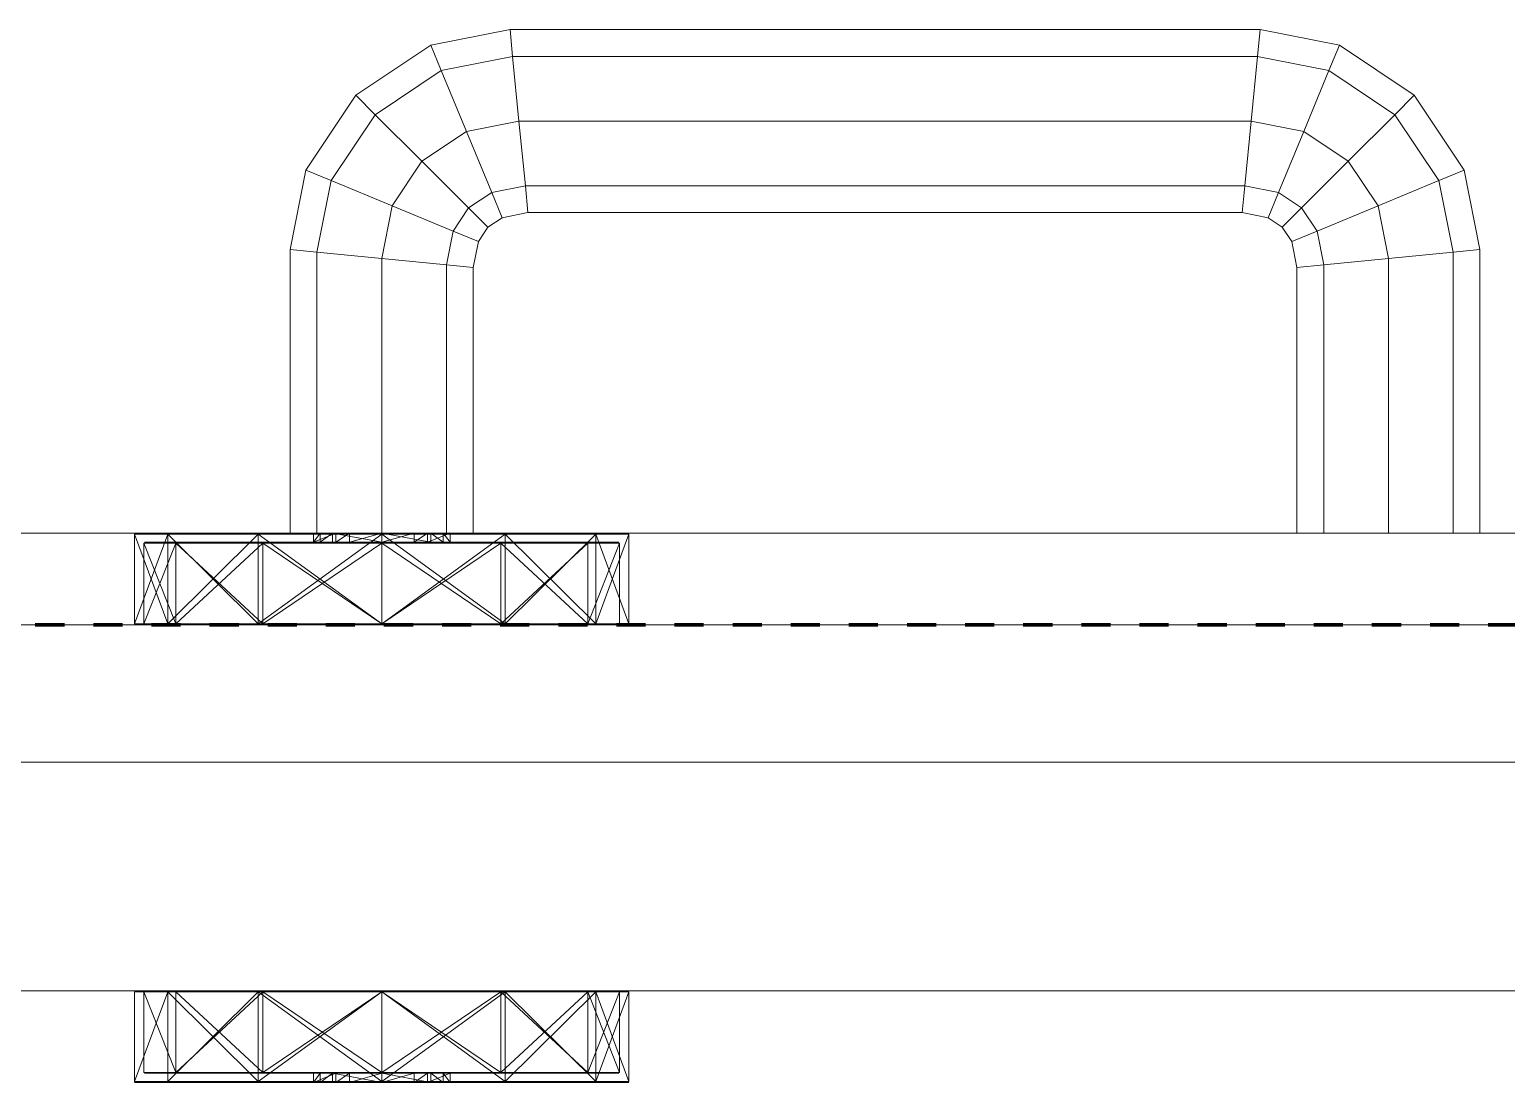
# Model space of a CAD drawing. Header units: millimetres. Extents: x -5300 to 98858, y -5196 to 93886.
# Drawn here: x 56573.5 to 56734.9, y 43115 to 43230 of the extents above; entities that cross this region are included whole.
import ezdxf

# ---------------------------------------------------------------- set-up
doc = ezdxf.new("R2010")
doc.units = ezdxf.units.MM
doc.linetypes.add('Штрих', pattern=[6.35, 3.175, -3.175])
doc.linetypes.add('Штрих_2_', pattern=[6.35, 3.175, -3.175])
for name, color, linetype, lineweight, true_color in [('_Разделитель помещений_', 4, 'Штрих', 70, 0x00ffff), ('Двери', 7, 'Continuous', 18, 0x7f7f7f), ('Стены', 7, 'Continuous', 18, 0x7f7f7f)]:
    doc.layers.add(name, color=color, linetype=linetype, lineweight=lineweight, true_color=true_color)

# ---------------------------------------------------------------- blocks, each defined once
blk = doc.blocks.new('СТВ_Перегородка_Кирпич 242319 - СТВ_Перегородка_Кирпич 2-249685-Подвал')
at = {"layer": 'Стены', "color": 254, "true_color": 0xd4d4d4}
blk.add_line((33750, 43150), (58000, 43150), dxfattribs=at)
blk = doc.blocks.new('СТВ_Перегородка_Кирпич 242319 - СТВ_Перегородка_Кирпич-249678-Подвал')
at = {"layer": 'Стены', "color": 254, "true_color": 0xd4d4d4}
for p, q in [((33750, 43165), (57830, 43165)), ((57830, 43165), (33750, 43165)), ((57830, 43165), (48765, 43165)), ((56050, 43165), (57550, 43165)), ((57550, 43165), (56050, 43165)), ((57550, 43165), (56050, 43165)), ((56050, 43165), (57550, 43165)), ((57830, 43150), (33750, 43150)), ((57830, 43150), (33750, 43150)), ((57830, 43150), (48765, 43150)), ((54750, 43150), (57650, 43150)), ((57650, 43150), (54750, 43150)), ((57650, 43150), (54750, 43150)), ((56050, 43150), (57550, 43150)), ((57550, 43150), (56050, 43150)), ((57550, 43150), (56050, 43150)), ((56050, 43150), (57550, 43150)), ((56050, 43150), (57550, 43150)), ((57550, 43150), (56050, 43150)), ((57550, 43150), (56050, 43150)), ((56050, 43150), (57550, 43150))]:
    blk.add_line(p, q, dxfattribs=at)
blk = doc.blocks.new('СТВ_Перегородка_Кирпич 242319 - СТВ_Перегородка_Кирпич 242319-249682-Подвал')
for name in ['СТВ_Перегородка_Кирпич 242319 - СТВ_Перегородка_Кирпич-249678-Подвал', 'СТВ_Перегородка_Кирпич 242319 - СТВ_Перегородка_Кирпич 2-249685-Подвал']:
    blk.add_blockref(name, (0, 0))
blk = doc.blocks.new('Д-28 - Д-28-249687-Подвал')
at = {"layer": 'Двери', "color": 254, "true_color": 0xd4d4d4}
for p, q in [((56617.36, 43228.28), (56626.02, 43230)), ((56626.02, 43230), (56617.36, 43228.28)), ((56626.02, 43230), (56626.3, 43227.07)), ((56626.3, 43227.07), (56626.02, 43230)), ((56626.02, 43230), (56707.98, 43230)), ((56626.3, 43227.07), (56626.02, 43230)), ((56707.98, 43230), (56626.02, 43230)), ((56626.02, 43230), (56626.3, 43227.07)), ((56707.98, 43230), (56707.7, 43227.07)), ((56707.7, 43227.07), (56707.98, 43230)), ((56707.7, 43227.07), (56707.98, 43230)), ((56707.98, 43230), (56707.7, 43227.07)), ((56707.98, 43230), (56716.64, 43228.28)), ((56716.64, 43228.28), (56707.98, 43230)), ((56609.18, 43222.82), (56617.36, 43228.28)), ((56617.36, 43228.28), (56609.18, 43222.82)), ((56617.36, 43228.28), (56618.5, 43225.52)), ((56618.5, 43225.52), (56617.36, 43228.28)), ((56618.5, 43225.52), (56617.36, 43228.28)), ((56617.36, 43228.28), (56618.5, 43225.52)), ((56716.64, 43228.28), (56715.5, 43225.52)), ((56715.5, 43225.52), (56716.64, 43228.28)), ((56715.5, 43225.52), (56716.64, 43228.28)), ((56716.64, 43228.28), (56715.5, 43225.52)), ((56716.64, 43228.28), (56724.82, 43222.82)), ((56724.82, 43222.82), (56716.64, 43228.28)), ((56626.3, 43227.07), (56618.5, 43225.52)), ((56618.5, 43225.52), (56626.3, 43227.07)), ((56618.5, 43225.52), (56626.3, 43227.07)), ((56626.3, 43227.07), (56618.5, 43225.52)), ((56707.7, 43227.07), (56626.3, 43227.07)), ((56626.3, 43227.07), (56627, 43220)), ((56627, 43220), (56626.3, 43227.07)), ((56626.3, 43227.07), (56707.7, 43227.07)), ((56626.3, 43227.07), (56707.7, 43227.07)), ((56627, 43220), (56626.3, 43227.07)), ((56707.7, 43227.07), (56626.3, 43227.07)), ((56626.3, 43227.07), (56627, 43220)), ((56707.7, 43227.07), (56707, 43220)), ((56707, 43220), (56707.7, 43227.07)), ((56707, 43220), (56707.7, 43227.07)), ((56707.7, 43227.07), (56707, 43220)), ((56715.5, 43225.52), (56707.7, 43227.07)), ((56707.7, 43227.07), (56715.5, 43225.52)), ((56707.7, 43227.07), (56715.5, 43225.52)), ((56715.5, 43225.52), (56707.7, 43227.07)), ((56618.5, 43225.52), (56611.3, 43220.7)), ((56611.3, 43220.7), (56618.5, 43225.52)), ((56611.3, 43220.7), (56618.5, 43225.52)), ((56618.5, 43225.52), (56611.3, 43220.7)), ((56618.5, 43225.52), (56621.26, 43218.86)), ((56621.26, 43218.86), (56618.5, 43225.52)), ((56621.26, 43218.86), (56618.5, 43225.52)), ((56618.5, 43225.52), (56621.26, 43218.86)), ((56715.5, 43225.52), (56712.74, 43218.86)), ((56712.74, 43218.86), (56715.5, 43225.52)), ((56712.74, 43218.86), (56715.5, 43225.52)), ((56715.5, 43225.52), (56712.74, 43218.86)), ((56722.7, 43220.7), (56715.5, 43225.52)), ((56715.5, 43225.52), (56722.7, 43220.7)), ((56715.5, 43225.52), (56722.7, 43220.7)), ((56722.7, 43220.7), (56715.5, 43225.52)), ((56603.72, 43214.64), (56609.18, 43222.82)), ((56609.18, 43222.82), (56603.72, 43214.64)), ((56609.18, 43222.82), (56611.3, 43220.7)), ((56611.3, 43220.7), (56609.18, 43222.82)), ((56611.3, 43220.7), (56609.18, 43222.82)), ((56609.18, 43222.82), (56611.3, 43220.7)), ((56724.82, 43222.82), (56722.7, 43220.7)), ((56722.7, 43220.7), (56724.82, 43222.82)), ((56722.7, 43220.7), (56724.82, 43222.82)), ((56724.82, 43222.82), (56722.7, 43220.7)), ((56724.82, 43222.82), (56730.28, 43214.64)), ((56730.28, 43214.64), (56724.82, 43222.82)), ((56611.3, 43220.7), (56606.48, 43213.5)), ((56606.48, 43213.5), (56611.3, 43220.7)), ((56606.48, 43213.5), (56611.3, 43220.7)), ((56611.3, 43220.7), (56606.48, 43213.5)), ((56611.3, 43220.7), (56616.39, 43215.61)), ((56616.39, 43215.61), (56611.3, 43220.7)), ((56616.39, 43215.61), (56611.3, 43220.7)), ((56611.3, 43220.7), (56616.39, 43215.61)), ((56627, 43220), (56621.26, 43218.86)), ((56621.26, 43218.86), (56627, 43220)), ((56621.26, 43218.86), (56627, 43220)), ((56627, 43220), (56621.26, 43218.86)), ((56707, 43220), (56627, 43220)), ((56627, 43220), (56627.7, 43212.93)), ((56627.7, 43212.93), (56627, 43220)), ((56627, 43220), (56707, 43220)), ((56627, 43220), (56707, 43220)), ((56627.7, 43212.93), (56627, 43220)), ((56707, 43220), (56627, 43220)), ((56627, 43220), (56627.7, 43212.93)), ((56707, 43220), (56706.3, 43212.93)), ((56706.3, 43212.93), (56707, 43220)), ((56706.3, 43212.93), (56707, 43220)), ((56707, 43220), (56706.3, 43212.93)), ((56712.74, 43218.86), (56707, 43220)), ((56707, 43220), (56712.74, 43218.86)), ((56707, 43220), (56712.74, 43218.86)), ((56712.74, 43218.86), (56707, 43220)), ((56722.7, 43220.7), (56717.61, 43215.61)), ((56717.61, 43215.61), (56722.7, 43220.7)), ((56717.61, 43215.61), (56722.7, 43220.7)), ((56722.7, 43220.7), (56717.61, 43215.61)), ((56727.52, 43213.5), (56722.7, 43220.7)), ((56722.7, 43220.7), (56727.52, 43213.5)), ((56722.7, 43220.7), (56727.52, 43213.5)), ((56727.52, 43213.5), (56722.7, 43220.7)), ((56621.26, 43218.86), (56616.39, 43215.61)), ((56616.39, 43215.61), (56621.26, 43218.86)), ((56616.39, 43215.61), (56621.26, 43218.86)), ((56621.26, 43218.86), (56616.39, 43215.61)), ((56621.26, 43218.86), (56624.02, 43212.2)), ((56624.02, 43212.2), (56621.26, 43218.86)), ((56624.02, 43212.2), (56621.26, 43218.86)), ((56621.26, 43218.86), (56624.02, 43212.2)), ((56712.74, 43218.86), (56709.98, 43212.2)), ((56709.98, 43212.2), (56712.74, 43218.86)), ((56709.98, 43212.2), (56712.74, 43218.86)), ((56712.74, 43218.86), (56709.98, 43212.2)), ((56717.61, 43215.61), (56712.74, 43218.86)), ((56712.74, 43218.86), (56717.61, 43215.61)), ((56712.74, 43218.86), (56717.61, 43215.61)), ((56717.61, 43215.61), (56712.74, 43218.86)), ((56616.39, 43215.61), (56613.14, 43210.74)), ((56613.14, 43210.74), (56616.39, 43215.61)), ((56613.14, 43210.74), (56616.39, 43215.61)), ((56616.39, 43215.61), (56613.14, 43210.74)), ((56616.39, 43215.61), (56621.49, 43210.51)), ((56621.49, 43210.51), (56616.39, 43215.61)), ((56621.49, 43210.51), (56616.39, 43215.61)), ((56616.39, 43215.61), (56621.49, 43210.51)), ((56717.61, 43215.61), (56712.51, 43210.51)), ((56712.51, 43210.51), (56717.61, 43215.61)), ((56712.51, 43210.51), (56717.61, 43215.61)), ((56717.61, 43215.61), (56712.51, 43210.51)), ((56720.86, 43210.74), (56717.61, 43215.61)), ((56717.61, 43215.61), (56720.86, 43210.74)), ((56717.61, 43215.61), (56720.86, 43210.74)), ((56720.86, 43210.74), (56717.61, 43215.61)), ((56602, 43205.98), (56603.72, 43214.64)), ((56603.72, 43214.64), (56602, 43205.98)), ((56603.72, 43214.64), (56606.48, 43213.5)), ((56606.48, 43213.5), (56603.72, 43214.64)), ((56606.48, 43213.5), (56603.72, 43214.64)), ((56603.72, 43214.64), (56606.48, 43213.5)), ((56606.48, 43213.5), (56604.93, 43205.7)), ((56604.93, 43205.7), (56606.48, 43213.5)), ((56604.93, 43205.7), (56606.48, 43213.5)), ((56606.48, 43213.5), (56604.93, 43205.7)), ((56606.48, 43213.5), (56613.14, 43210.74)), ((56613.14, 43210.74), (56606.48, 43213.5)), ((56613.14, 43210.74), (56606.48, 43213.5)), ((56606.48, 43213.5), (56613.14, 43210.74)), ((56727.52, 43213.5), (56720.86, 43210.74)), ((56720.86, 43210.74), (56727.52, 43213.5)), ((56720.86, 43210.74), (56727.52, 43213.5)), ((56727.52, 43213.5), (56720.86, 43210.74)), ((56730.28, 43214.64), (56727.52, 43213.5)), ((56727.52, 43213.5), (56730.28, 43214.64)), ((56727.52, 43213.5), (56730.28, 43214.64)), ((56730.28, 43214.64), (56727.52, 43213.5)), ((56729.07, 43205.7), (56727.52, 43213.5)), ((56727.52, 43213.5), (56729.07, 43205.7)), ((56727.52, 43213.5), (56729.07, 43205.7)), ((56729.07, 43205.7), (56727.52, 43213.5)), ((56730.28, 43214.64), (56732, 43205.98)), ((56732, 43205.98), (56730.28, 43214.64)), ((56624.02, 43212.2), (56621.49, 43210.51)), ((56621.49, 43210.51), (56624.02, 43212.2)), ((56621.49, 43210.51), (56624.02, 43212.2)), ((56624.02, 43212.2), (56621.49, 43210.51)), ((56627.7, 43212.93), (56624.02, 43212.2)), ((56624.02, 43212.2), (56627.7, 43212.93)), ((56624.02, 43212.2), (56627.7, 43212.93)), ((56627.7, 43212.93), (56624.02, 43212.2)), ((56624.02, 43212.2), (56625.16, 43209.44)), ((56625.16, 43209.44), (56624.02, 43212.2)), ((56625.16, 43209.44), (56624.02, 43212.2)), ((56624.02, 43212.2), (56625.16, 43209.44)), ((56706.3, 43212.93), (56627.7, 43212.93)), ((56627.7, 43212.93), (56627.98, 43210)), ((56627.98, 43210), (56627.7, 43212.93)), ((56627.7, 43212.93), (56706.3, 43212.93)), ((56627.7, 43212.93), (56706.3, 43212.93)), ((56627.98, 43210), (56627.7, 43212.93)), ((56706.3, 43212.93), (56627.7, 43212.93)), ((56627.7, 43212.93), (56627.98, 43210)), ((56706.3, 43212.93), (56706.02, 43210)), ((56706.02, 43210), (56706.3, 43212.93)), ((56706.02, 43210), (56706.3, 43212.93)), ((56706.3, 43212.93), (56706.02, 43210)), ((56709.98, 43212.2), (56706.3, 43212.93)), ((56706.3, 43212.93), (56709.98, 43212.2)), ((56706.3, 43212.93), (56709.98, 43212.2)), ((56709.98, 43212.2), (56706.3, 43212.93)), ((56709.98, 43212.2), (56708.84, 43209.44)), ((56708.84, 43209.44), (56709.98, 43212.2)), ((56708.84, 43209.44), (56709.98, 43212.2)), ((56709.98, 43212.2), (56708.84, 43209.44)), ((56712.51, 43210.51), (56709.98, 43212.2)), ((56709.98, 43212.2), (56712.51, 43210.51)), ((56709.98, 43212.2), (56712.51, 43210.51)), ((56712.51, 43210.51), (56709.98, 43212.2)), ((56613.14, 43210.74), (56612, 43205)), ((56612, 43205), (56613.14, 43210.74)), ((56612, 43205), (56613.14, 43210.74)), ((56613.14, 43210.74), (56612, 43205)), ((56613.14, 43210.74), (56619.8, 43207.98)), ((56619.8, 43207.98), (56613.14, 43210.74)), ((56619.8, 43207.98), (56613.14, 43210.74)), ((56613.14, 43210.74), (56619.8, 43207.98)), ((56621.49, 43210.51), (56619.8, 43207.98)), ((56619.8, 43207.98), (56621.49, 43210.51)), ((56619.8, 43207.98), (56621.49, 43210.51)), ((56621.49, 43210.51), (56619.8, 43207.98)), ((56621.49, 43210.51), (56623.6, 43208.4)), ((56623.6, 43208.4), (56621.49, 43210.51)), ((56623.6, 43208.4), (56621.49, 43210.51)), ((56621.49, 43210.51), (56623.6, 43208.4)), ((56712.51, 43210.51), (56710.4, 43208.4)), ((56710.4, 43208.4), (56712.51, 43210.51)), ((56710.4, 43208.4), (56712.51, 43210.51)), ((56712.51, 43210.51), (56710.4, 43208.4)), ((56714.2, 43207.98), (56712.51, 43210.51)), ((56712.51, 43210.51), (56714.2, 43207.98)), ((56712.51, 43210.51), (56714.2, 43207.98)), ((56714.2, 43207.98), (56712.51, 43210.51)), ((56720.86, 43210.74), (56714.2, 43207.98)), ((56714.2, 43207.98), (56720.86, 43210.74)), ((56714.2, 43207.98), (56720.86, 43210.74)), ((56720.86, 43210.74), (56714.2, 43207.98)), ((56722, 43205), (56720.86, 43210.74)), ((56720.86, 43210.74), (56722, 43205)), ((56720.86, 43210.74), (56722, 43205)), ((56722, 43205), (56720.86, 43210.74)), ((56625.16, 43209.44), (56623.6, 43208.4)), ((56623.6, 43208.4), (56625.16, 43209.44)), ((56627.98, 43210), (56625.16, 43209.44)), ((56625.16, 43209.44), (56627.98, 43210)), ((56706.02, 43210), (56627.98, 43210)), ((56627.98, 43210), (56706.02, 43210)), ((56708.84, 43209.44), (56706.02, 43210)), ((56706.02, 43210), (56708.84, 43209.44)), ((56710.4, 43208.4), (56708.84, 43209.44)), ((56708.84, 43209.44), (56710.4, 43208.4)), ((56619.8, 43207.98), (56619.07, 43204.3)), ((56619.07, 43204.3), (56619.8, 43207.98)), ((56619.07, 43204.3), (56619.8, 43207.98)), ((56619.8, 43207.98), (56619.07, 43204.3)), ((56619.8, 43207.98), (56622.56, 43206.84)), ((56622.56, 43206.84), (56619.8, 43207.98)), ((56622.56, 43206.84), (56619.8, 43207.98)), ((56619.8, 43207.98), (56622.56, 43206.84)), ((56623.6, 43208.4), (56622.56, 43206.84)), ((56622.56, 43206.84), (56623.6, 43208.4)), ((56711.44, 43206.84), (56710.4, 43208.4)), ((56710.4, 43208.4), (56711.44, 43206.84)), ((56714.2, 43207.98), (56711.44, 43206.84)), ((56711.44, 43206.84), (56714.2, 43207.98)), ((56711.44, 43206.84), (56714.2, 43207.98)), ((56714.2, 43207.98), (56711.44, 43206.84)), ((56714.93, 43204.3), (56714.2, 43207.98)), ((56714.2, 43207.98), (56714.93, 43204.3)), ((56714.2, 43207.98), (56714.93, 43204.3)), ((56714.93, 43204.3), (56714.2, 43207.98)), ((56602, 43175), (56602, 43205.98)), ((56602, 43205.98), (56604.93, 43205.7)), ((56604.93, 43205.7), (56602, 43205.98)), ((56602, 43205.98), (56602, 43175)), ((56604.93, 43205.7), (56602, 43205.98)), ((56602, 43205.98), (56604.93, 43205.7)), ((56604.93, 43205.7), (56604.93, 43175)), ((56604.93, 43175), (56604.93, 43205.7)), ((56604.93, 43175), (56604.93, 43205.7)), ((56604.93, 43205.7), (56612, 43205)), ((56612, 43205), (56604.93, 43205.7)), ((56604.93, 43205.7), (56604.93, 43175)), ((56612, 43205), (56604.93, 43205.7)), ((56604.93, 43205.7), (56612, 43205)), ((56622.56, 43206.84), (56622, 43204.02)), ((56622, 43204.02), (56622.56, 43206.84)), ((56712, 43204.02), (56711.44, 43206.84)), ((56711.44, 43206.84), (56712, 43204.02)), ((56729.07, 43205.7), (56722, 43205)), ((56722, 43205), (56729.07, 43205.7)), ((56722, 43205), (56729.07, 43205.7)), ((56729.07, 43205.7), (56722, 43205)), ((56732, 43205.98), (56729.07, 43205.7)), ((56729.07, 43205.7), (56732, 43205.98)), ((56729.07, 43205.7), (56732, 43205.98)), ((56732, 43205.98), (56729.07, 43205.7)), ((56729.07, 43175), (56729.07, 43205.7)), ((56729.07, 43205.7), (56729.07, 43175)), ((56729.07, 43205.7), (56729.07, 43175)), ((56729.07, 43175), (56729.07, 43205.7)), ((56732, 43205.98), (56732, 43175)), ((56732, 43175), (56732, 43205.98)), ((56612, 43205), (56612, 43175)), ((56612, 43175), (56612, 43205)), ((56612, 43175), (56612, 43205)), ((56612, 43205), (56619.07, 43204.3)), ((56619.07, 43204.3), (56612, 43205)), ((56612, 43205), (56612, 43175)), ((56619.07, 43204.3), (56612, 43205)), ((56612, 43205), (56619.07, 43204.3)), ((56619.07, 43204.3), (56619.07, 43175)), ((56619.07, 43175), (56619.07, 43204.3)), ((56619.07, 43175), (56619.07, 43204.3)), ((56619.07, 43204.3), (56622, 43204.02)), ((56622, 43204.02), (56619.07, 43204.3)), ((56619.07, 43204.3), (56619.07, 43175)), ((56622, 43204.02), (56619.07, 43204.3)), ((56619.07, 43204.3), (56622, 43204.02)), ((56622, 43204.02), (56622, 43175)), ((56622, 43175), (56622, 43204.02)), ((56714.93, 43204.3), (56712, 43204.02)), ((56712, 43204.02), (56714.93, 43204.3)), ((56714.93, 43204.3), (56712, 43204.02)), ((56712, 43204.02), (56714.93, 43204.3)), ((56712, 43204.02), (56712, 43175)), ((56712, 43175), (56712, 43204.02)), ((56722, 43205), (56714.93, 43204.3)), ((56714.93, 43204.3), (56722, 43205)), ((56722, 43205), (56714.93, 43204.3)), ((56714.93, 43204.3), (56722, 43205)), ((56714.93, 43204.3), (56714.93, 43175)), ((56714.93, 43175), (56714.93, 43204.3)), ((56714.93, 43204.3), (56714.93, 43175)), ((56714.93, 43175), (56714.93, 43204.3)), ((56722, 43175), (56722, 43205)), ((56722, 43205), (56722, 43175)), ((56722, 43175), (56722, 43205)), ((56722, 43205), (56722, 43175)), ((56040, 43175), (57560, 43175)), ((57560, 43175), (56040, 43175)), ((57460, 43175), (56140, 43175)), ((56140, 43175), (57460, 43175)), ((56588.62, 43175), (56585, 43175)), ((56585, 43175), (56588.62, 43175)), ((56585, 43175), (56598.5, 43175)), ((56588.62, 43174.9), (56585, 43174.9)), ((56588.62, 43174.9), (56585, 43174.9)), ((56585, 43165.1), (56585, 43174.9)), ((56588.62, 43165.1), (56585, 43174.9)), ((56588.62, 43174.9), (56585, 43165.1)), ((56588.62, 43174.9), (56585, 43174.9)), ((56585, 43174.9), (56588.62, 43174.9)), ((56585, 43174.9), (56585, 43165.1)), ((56588.62, 43174.9), (56585, 43165.1)), ((56585, 43174.9), (56588.62, 43165.1)), ((56588.7, 43175), (56585.1, 43175)), ((56588.7, 43175), (56585.1, 43175)), ((56607, 43175), (56585.1, 43175)), ((56607, 43175), (56585.1, 43175)), ((56607, 43175), (56585.1, 43175)), ((56598.5, 43175), (56588.62, 43175)), ((56588.62, 43175), (56598.5, 43175)), ((56588.62, 43175), (56598.5, 43175)), ((56598.5, 43174.9), (56588.62, 43174.9)), ((56598.5, 43174.9), (56588.62, 43174.9)), ((56598.5, 43165.1), (56588.62, 43174.9)), ((56598.5, 43174.9), (56588.62, 43165.1)), ((56588.62, 43165.1), (56588.62, 43174.9)), ((56588.62, 43174.9), (56588.62, 43165.1)), ((56598.5, 43174.9), (56588.62, 43174.9)), ((56598.5, 43174.9), (56588.62, 43174.9)), ((56598.5, 43165.1), (56588.62, 43174.9)), ((56588.62, 43174.9), (56588.62, 43165.1)), ((56598.5, 43165.1), (56588.62, 43174.9)), ((56588.62, 43165.1), (56588.62, 43174.9)), ((56598.55, 43175), (56588.7, 43175)), ((56598.55, 43175), (56588.7, 43175)), ((56607, 43175), (56588.7, 43175)), ((56604.53, 43175), (56588.7, 43175)), ((56605.28, 43175), (56588.7, 43175)), ((56588.7, 43175), (56607, 43175)), ((56607, 43175), (56588.7, 43175)), ((56612, 43175), (56598.5, 43175)), ((56612, 43175), (56598.5, 43175)), ((56625.5, 43175), (56598.5, 43175)), ((56625.5, 43175), (56598.5, 43175)), ((56625.5, 43175), (56598.5, 43175)), ((56598.5, 43175), (56598.5, 43175)), ((56612, 43174.9), (56598.5, 43174.9)), ((56612, 43174.9), (56598.5, 43174.9)), ((56612, 43165.1), (56598.5, 43174.9)), ((56612, 43174.9), (56598.5, 43165.1)), ((56598.5, 43165.1), (56598.5, 43174.9)), ((56598.5, 43174.9), (56598.5, 43165.1)), ((56598.5, 43174.9), (56612, 43174.9)), ((56612, 43174.9), (56598.5, 43174.9)), ((56598.5, 43174.9), (56598.5, 43165.1)), ((56598.5, 43165.1), (56612, 43174.9)), ((56612, 43165.1), (56598.5, 43174.9)), ((56598.5, 43165.1), (56598.5, 43174.9)), ((56612, 43175), (56598.55, 43175)), ((56612, 43175), (56598.55, 43175)), ((56598.55, 43175), (56607, 43175)), ((56598.55, 43175), (56607, 43175)), ((56598.55, 43175), (56608.47, 43175)), ((56606.62, 43175), (56598.55, 43175)), ((56605.28, 43175), (56598.55, 43175)), ((56604.93, 43175), (56602, 43175)), ((56602, 43175), (56604.93, 43175)), ((56604.53, 43174), (56604.53, 43175)), ((56604.53, 43175), (56605.28, 43175)), ((56604.53, 43175), (56607, 43175)), ((56604.53, 43174), (56605.28, 43175)), ((56604.53, 43174), (56607, 43175)), ((56604.53, 43175), (56607, 43175)), ((56612, 43175), (56604.93, 43175)), ((56604.93, 43175), (56612, 43175)), ((56606.62, 43175), (56605.28, 43175)), ((56605.28, 43174), (56606.62, 43175)), ((56605.28, 43174), (56605.28, 43175)), ((56612, 43175), (56606.62, 43175)), ((56612, 43174), (56606.62, 43175)), ((56606.62, 43174), (56606.62, 43175)), ((56612, 43175), (56606.62, 43175)), ((56607, 43175), (56608.47, 43175)), ((56607, 43175), (56607, 43174)), ((56607, 43174), (56607, 43175)), ((56607, 43175), (56607, 43175)), ((56607, 43175), (56607, 43174)), ((56607, 43175), (56607, 43175)), ((56607, 43175), (56607, 43174)), ((56608.47, 43175), (56607, 43174)), ((56607, 43174), (56607, 43175)), ((56607, 43174), (56607, 43175)), ((56607, 43174), (56607, 43175)), ((56607, 43175), (56607, 43174)), ((56607, 43175), (56607, 43175)), ((56607, 43175), (56607, 43175)), ((56607, 43174), (56607, 43175)), ((56607, 43174), (56607, 43175)), ((56607, 43174), (56607, 43175)), ((56607, 43175), (56607, 43175)), ((56612, 43175), (56608.47, 43175)), ((56612, 43175), (56608.47, 43175)), ((56612, 43175), (56608.47, 43174)), ((56608.47, 43175), (56608.47, 43174)), ((56625.45, 43175), (56612, 43175)), ((56625.45, 43175), (56612, 43175)), ((56617.38, 43175), (56612, 43175)), ((56612, 43175), (56615.53, 43175)), ((56617.38, 43174), (56612, 43175)), ((56612, 43174), (56612, 43175)), ((56617.38, 43175), (56612, 43175)), ((56612, 43175), (56612, 43175)), ((56612, 43175), (56615.53, 43175)), ((56612, 43175), (56612, 43174)), ((56615.53, 43175), (56612, 43174)), ((56612, 43175), (56612, 43175)), ((56612, 43175), (56625.5, 43175)), ((56625.5, 43175), (56612, 43175)), ((56619.07, 43175), (56612, 43175)), ((56612, 43175), (56619.07, 43175)), ((56625.5, 43174.9), (56612, 43174.9)), ((56625.5, 43174.9), (56612, 43174.9)), ((56625.5, 43174.9), (56612, 43165.1)), ((56625.5, 43165.1), (56612, 43174.9)), ((56612, 43165.1), (56612, 43174.9)), ((56612, 43174.9), (56612, 43165.1)), ((56612, 43174.9), (56625.5, 43174.9)), ((56625.5, 43174.9), (56612, 43174.9)), ((56612, 43165.1), (56612, 43174.9)), ((56612, 43174.9), (56625.5, 43165.1)), ((56625.5, 43165.1), (56612, 43174.9)), ((56612, 43165.1), (56612, 43174.9)), ((56617, 43175), (56615.53, 43175)), ((56617, 43175), (56615.53, 43174)), ((56625.45, 43175), (56615.53, 43175)), ((56615.53, 43175), (56615.53, 43174)), ((56617, 43174), (56617, 43175)), ((56619.47, 43175), (56617, 43175)), ((56617, 43175), (56617, 43174)), ((56617, 43174), (56619.47, 43175)), ((56617, 43174), (56617, 43175)), ((56617, 43174), (56617, 43175)), ((56617, 43174), (56617, 43175)), ((56619.47, 43175), (56617, 43175)), ((56617, 43175), (56617, 43175)), ((56617, 43175), (56617, 43175)), ((56617, 43175), (56635.3, 43175)), ((56617, 43175), (56638.9, 43175)), ((56617, 43175), (56617, 43175)), ((56617, 43175), (56617, 43174)), ((56617, 43175), (56638.9, 43175)), ((56617, 43175), (56617, 43175)), ((56617, 43175), (56617, 43174)), ((56617, 43175), (56617, 43174)), ((56617, 43175), (56638.9, 43175)), ((56617, 43175), (56635.3, 43175)), ((56617, 43175), (56617, 43175)), ((56617, 43175), (56617, 43174)), ((56617, 43175), (56617, 43174)), ((56617, 43175), (56617, 43174)), ((56617, 43175), (56635.3, 43175)), ((56617, 43175), (56625.45, 43175)), ((56617, 43175), (56625.45, 43175)), ((56617.38, 43175), (56618.72, 43175)), ((56618.72, 43174), (56617.38, 43175)), ((56617.38, 43174), (56617.38, 43175)), ((56617.38, 43175), (56625.45, 43175)), ((56619.47, 43175), (56618.72, 43175)), ((56619.47, 43174), (56618.72, 43175)), ((56618.72, 43174), (56618.72, 43175)), ((56618.72, 43175), (56625.45, 43175)), ((56618.72, 43175), (56635.3, 43175)), ((56622, 43175), (56619.07, 43175)), ((56619.07, 43175), (56622, 43175)), ((56619.47, 43174), (56619.47, 43175)), ((56619.47, 43175), (56635.3, 43175)), ((56625.45, 43175), (56635.3, 43175)), ((56635.3, 43175), (56625.45, 43175)), ((56625.5, 43175), (56635.38, 43175)), ((56635.38, 43175), (56625.5, 43175)), ((56625.5, 43175), (56639, 43175)), ((56625.5, 43175), (56635.38, 43175)), ((56625.5, 43175), (56625.5, 43175)), ((56635.38, 43174.9), (56625.5, 43174.9)), ((56635.38, 43174.9), (56625.5, 43174.9)), ((56635.38, 43174.9), (56625.5, 43165.1)), ((56625.5, 43174.9), (56625.5, 43165.1)), ((56635.38, 43165.1), (56625.5, 43174.9)), ((56625.5, 43165.1), (56625.5, 43174.9)), ((56625.5, 43174.9), (56635.38, 43174.9)), ((56635.38, 43174.9), (56625.5, 43174.9)), ((56625.5, 43165.1), (56625.5, 43174.9)), ((56625.5, 43174.9), (56635.38, 43165.1)), ((56635.38, 43165.1), (56625.5, 43174.9)), ((56625.5, 43165.1), (56625.5, 43174.9)), ((56635.3, 43175), (56638.9, 43175)), ((56638.9, 43175), (56635.3, 43175)), ((56635.38, 43175), (56639, 43175)), ((56639, 43175), (56635.38, 43175)), ((56635.38, 43174.9), (56639, 43174.9)), ((56639, 43174.9), (56635.38, 43174.9)), ((56635.38, 43165.1), (56635.38, 43174.9)), ((56635.38, 43165.1), (56639, 43174.9)), ((56639, 43165.1), (56635.38, 43174.9)), ((56635.38, 43165.1), (56635.38, 43174.9)), ((56635.38, 43174.9), (56639, 43174.9)), ((56639, 43174.9), (56635.38, 43174.9)), ((56635.38, 43165.1), (56635.38, 43174.9)), ((56635.38, 43165.1), (56639, 43174.9)), ((56639, 43165.1), (56635.38, 43174.9)), ((56635.38, 43165.1), (56635.38, 43174.9)), ((56639, 43165.1), (56639, 43174.9)), ((56639, 43165.1), (56639, 43174.9)), ((56714.93, 43175), (56712, 43175)), ((56712, 43175), (56714.93, 43175)), ((56712, 43175), (56714.93, 43175)), ((56714.93, 43175), (56712, 43175)), ((56722, 43175), (56714.93, 43175)), ((56714.93, 43175), (56722, 43175)), ((56714.93, 43175), (56722, 43175)), ((56722, 43175), (56714.93, 43175)), ((56729.07, 43175), (56722, 43175)), ((56722, 43175), (56729.07, 43175)), ((56729.07, 43175), (56722, 43175)), ((56722, 43175), (56729.07, 43175)), ((56732, 43175), (56729.07, 43175)), ((56729.07, 43175), (56732, 43175)), ((56732, 43175), (56729.07, 43175)), ((56729.07, 43175), (56732, 43175)), ((56589.49, 43173.9), (56586, 43173.9)), ((56589.49, 43173.9), (56586, 43173.9)), ((56586, 43165.1), (56586, 43173.9)), ((56589.49, 43165.1), (56586, 43173.9)), ((56589.49, 43173.9), (56586, 43165.1)), ((56589.57, 43174), (56586.1, 43174)), ((56589.57, 43174), (56586.1, 43174)), ((56607, 43174), (56586.1, 43174)), ((56607, 43174), (56586.1, 43174)), ((56607, 43174), (56586.1, 43174)), ((56599, 43173.9), (56589.49, 43173.9)), ((56599, 43173.9), (56589.49, 43173.9)), ((56599, 43165.1), (56589.49, 43173.9)), ((56599, 43173.9), (56589.49, 43165.1)), ((56589.49, 43165.1), (56589.49, 43173.9)), ((56589.49, 43173.9), (56589.49, 43165.1)), ((56599.05, 43174), (56589.57, 43174)), ((56599.05, 43174), (56589.57, 43174)), ((56605.28, 43174), (56589.57, 43174)), ((56607, 43174), (56589.57, 43174)), ((56604.53, 43174), (56589.57, 43174)), ((56589.57, 43174), (56607, 43174)), ((56607, 43174), (56589.57, 43174)), ((56612, 43173.9), (56599, 43173.9)), ((56612, 43173.9), (56599, 43173.9)), ((56612, 43165.1), (56599, 43173.9)), ((56612, 43173.9), (56599, 43165.1)), ((56599, 43165.1), (56599, 43173.9)), ((56599, 43173.9), (56599, 43165.1)), ((56612, 43174), (56599.05, 43174)), ((56612, 43174), (56599.05, 43174)), ((56606.62, 43174), (56599.05, 43174)), ((56599.05, 43174), (56605.28, 43174)), ((56608.47, 43174), (56599.05, 43174)), ((56607, 43174), (56599.05, 43174)), ((56607, 43174), (56599.05, 43174)), ((56605.28, 43174), (56604.53, 43174)), ((56604.53, 43174), (56607, 43174)), ((56604.53, 43174), (56607, 43174)), ((56606.62, 43174), (56605.28, 43174)), ((56612, 43174), (56606.62, 43174)), ((56612, 43174), (56606.62, 43174)), ((56608.47, 43174), (56607, 43174)), ((56607, 43174), (56607, 43174)), ((56607, 43174), (56607, 43174)), ((56607, 43174), (56607, 43174)), ((56607, 43174), (56607, 43174)), ((56607, 43174), (56607, 43174)), ((56612, 43174), (56608.47, 43174)), ((56612, 43174), (56608.47, 43174)), ((56624.95, 43174), (56612, 43174)), ((56624.95, 43174), (56612, 43174)), ((56617.38, 43174), (56612, 43174)), ((56615.53, 43174), (56612, 43174)), ((56617.38, 43174), (56612, 43174)), ((56612, 43174), (56612, 43174)), ((56615.53, 43174), (56612, 43174)), ((56612, 43174), (56612, 43174)), ((56625, 43173.9), (56612, 43173.9)), ((56612, 43173.9), (56625, 43173.9)), ((56625, 43165.1), (56612, 43173.9)), ((56612, 43165.1), (56612, 43173.9)), ((56612, 43173.9), (56612, 43165.1)), ((56612, 43165.1), (56625, 43173.9)), ((56617, 43174), (56615.53, 43174)), ((56615.53, 43174), (56624.95, 43174)), ((56619.47, 43174), (56617, 43174)), ((56619.47, 43174), (56617, 43174)), ((56617, 43174), (56617, 43174)), ((56617, 43174), (56634.43, 43174)), ((56617, 43174), (56617, 43174)), ((56617, 43174), (56637.9, 43174)), ((56617, 43174), (56617, 43174)), ((56617, 43174), (56624.95, 43174)), ((56617, 43174), (56617, 43174)), ((56617, 43174), (56624.95, 43174)), ((56617, 43174), (56634.43, 43174)), ((56617, 43174), (56617, 43174)), ((56617, 43174), (56637.9, 43174)), ((56617, 43174), (56634.43, 43174)), ((56617, 43174), (56637.9, 43174)), ((56618.72, 43174), (56617.38, 43174)), ((56624.95, 43174), (56617.38, 43174)), ((56619.47, 43174), (56618.72, 43174)), ((56634.43, 43174), (56618.72, 43174)), ((56624.95, 43174), (56618.72, 43174)), ((56619.47, 43174), (56634.43, 43174)), ((56634.43, 43174), (56624.95, 43174)), ((56624.95, 43174), (56634.43, 43174)), ((56634.52, 43173.9), (56625, 43173.9)), ((56625, 43173.9), (56634.52, 43173.9)), ((56634.52, 43165.1), (56625, 43173.9)), ((56625, 43165.1), (56625, 43173.9)), ((56625, 43165.1), (56625, 43173.9)), ((56625, 43165.1), (56634.52, 43173.9)), ((56634.43, 43174), (56637.9, 43174)), ((56637.9, 43174), (56634.43, 43174)), ((56634.52, 43173.9), (56638, 43173.9)), ((56638, 43173.9), (56634.52, 43173.9)), ((56634.52, 43173.9), (56634.52, 43165.1)), ((56634.52, 43165.1), (56638, 43173.9)), ((56638, 43173.9), (56634.52, 43165.1)), ((56634.52, 43165.1), (56634.52, 43173.9)), ((56638, 43173.9), (56638, 43165.1)), ((57560, 43165), (56040, 43165)), ((56040, 43165), (57560, 43165)), ((56050, 43165), (57550, 43165)), ((57550, 43165), (56050, 43165)), ((57462, 43165), (56138, 43165)), ((56138, 43165), (57462, 43165)), ((57460, 43165), (56140, 43165)), ((56140, 43165), (57460, 43165)), ((56562, 43165), (57462, 43165)), ((57462, 43165), (56562, 43165)), ((56562, 43165), (57462, 43165)), ((57462, 43165), (56562, 43165)), ((56588.62, 43165.1), (56585, 43165.1)), ((56588.62, 43165.1), (56585, 43165.1)), ((56588.62, 43165.1), (56585, 43165.1)), ((56585, 43165.1), (56588.62, 43165.1)), ((56588.62, 43165), (56585, 43165)), ((56585, 43165), (56588.62, 43165)), ((56598.5, 43165), (56585, 43165)), ((56588.7, 43165), (56585.1, 43165)), ((56588.7, 43165), (56585.1, 43165)), ((56589.4, 43165), (56585.1, 43165)), ((56589.4, 43165), (56585.1, 43165)), ((56585.1, 43165), (56585.9, 43165)), ((56589.4, 43165), (56585.9, 43165)), ((56589.4, 43165), (56585.9, 43165)), ((56589.49, 43165.1), (56586, 43165.1)), ((56589.49, 43165.1), (56586, 43165.1)), ((56598.5, 43165.1), (56588.62, 43165.1)), ((56598.5, 43165.1), (56588.62, 43165.1)), ((56598.5, 43165.1), (56588.62, 43165.1)), ((56598.5, 43165.1), (56588.62, 43165.1)), ((56598.5, 43165), (56588.62, 43165)), ((56588.62, 43165), (56598.5, 43165)), ((56598.5, 43165), (56588.62, 43165)), ((56598.55, 43165), (56588.7, 43165)), ((56598.55, 43165), (56588.7, 43165)), ((56588.7, 43165), (56589.4, 43165)), ((56589.4, 43165), (56588.7, 43165)), ((56598.95, 43165), (56589.4, 43165)), ((56598.95, 43165), (56589.4, 43165)), ((56598.55, 43165), (56589.4, 43165)), ((56598.55, 43165), (56589.4, 43165)), ((56599, 43165.1), (56589.49, 43165.1)), ((56599, 43165.1), (56589.49, 43165.1)), ((56612, 43165.1), (56598.5, 43165.1)), ((56612, 43165.1), (56598.5, 43165.1)), ((56598.5, 43165.1), (56612, 43165.1)), ((56612, 43165.1), (56598.5, 43165.1)), ((56612, 43165), (56598.5, 43165)), ((56598.5, 43165), (56612, 43165)), ((56598.5, 43165), (56598.5, 43165)), ((56598.5, 43165), (56625.5, 43165)), ((56598.5, 43165), (56625.5, 43165)), ((56598.5, 43165), (56625.5, 43165)), ((56612, 43165), (56598.55, 43165)), ((56612, 43165), (56598.55, 43165)), ((56598.55, 43165), (56598.95, 43165)), ((56598.95, 43165), (56598.55, 43165)), ((56612, 43165), (56598.95, 43165)), ((56612, 43165), (56598.95, 43165)), ((56612, 43165), (56598.95, 43165)), ((56612, 43165), (56598.95, 43165)), ((56612, 43165.1), (56599, 43165.1)), ((56612, 43165.1), (56599, 43165.1)), ((56625, 43165.1), (56612, 43165.1)), ((56625.5, 43165.1), (56612, 43165.1)), ((56625.5, 43165.1), (56612, 43165.1)), ((56612, 43165.1), (56625, 43165.1)), ((56612, 43165.1), (56625.5, 43165.1)), ((56625.5, 43165.1), (56612, 43165.1)), ((56625.45, 43165), (56612, 43165)), ((56625.05, 43165), (56612, 43165)), ((56625.05, 43165), (56612, 43165)), ((56625.45, 43165), (56612, 43165)), ((56625.05, 43165), (56612, 43165)), ((56612, 43165), (56612, 43165)), ((56625.05, 43165), (56612, 43165)), ((56612, 43165), (56612, 43165)), ((56612, 43165), (56625.5, 43165)), ((56612, 43165), (56625.5, 43165)), ((56634.52, 43165.1), (56625, 43165.1)), ((56625, 43165.1), (56634.52, 43165.1)), ((56634.6, 43165), (56625.05, 43165)), ((56634.6, 43165), (56625.05, 43165)), ((56635.3, 43165), (56625.05, 43165)), ((56625.45, 43165), (56625.05, 43165)), ((56625.05, 43165), (56625.45, 43165)), ((56635.3, 43165), (56625.45, 43165)), ((56635.3, 43165), (56625.45, 43165)), ((56634.6, 43165), (56625.45, 43165)), ((56635.38, 43165.1), (56625.5, 43165.1)), ((56635.38, 43165.1), (56625.5, 43165.1)), ((56625.5, 43165.1), (56635.38, 43165.1)), ((56635.38, 43165.1), (56625.5, 43165.1)), ((56625.5, 43165), (56635.38, 43165)), ((56635.38, 43165), (56625.5, 43165)), ((56625.5, 43165), (56625.5, 43165)), ((56635.38, 43165), (56625.5, 43165)), ((56639, 43165), (56625.5, 43165)), ((56634.52, 43165.1), (56638, 43165.1)), ((56638, 43165.1), (56634.52, 43165.1)), ((56634.6, 43165), (56638.1, 43165)), ((56638.1, 43165), (56634.6, 43165)), ((56634.6, 43165), (56635.3, 43165)), ((56634.6, 43165), (56638.9, 43165)), ((56638.9, 43165), (56634.6, 43165)), ((56634.6, 43165), (56635.3, 43165)), ((56635.3, 43165), (56638.9, 43165)), ((56638.9, 43165), (56635.3, 43165)), ((56635.38, 43165.1), (56639, 43165.1)), ((56639, 43165.1), (56635.38, 43165.1)), ((56635.38, 43165.1), (56639, 43165.1)), ((56639, 43165.1), (56635.38, 43165.1)), ((56635.38, 43165), (56639, 43165)), ((56639, 43165), (56635.38, 43165)), ((56638.1, 43165), (56638.9, 43165)), ((57462, 43125), (56138, 43125)), ((56138, 43125), (57462, 43125)), ((57450, 43125), (56150, 43125)), ((56150, 43125), (57450, 43125)), ((57462, 43125), (56562, 43125)), ((57462, 43125), (56562, 43125)), ((56562, 43125), (57462, 43125)), ((56562, 43125), (57462, 43125)), ((56588.62, 43125), (56585, 43125)), ((56585, 43125), (56588.62, 43125)), ((56585, 43125), (56598.5, 43125)), ((56588.62, 43124.9), (56585, 43124.9)), ((56588.62, 43124.9), (56585, 43124.9)), ((56585, 43124.9), (56585, 43115.1)), ((56588.62, 43124.9), (56585, 43115.1)), ((56588.62, 43124.9), (56585, 43115.1)), ((56588.62, 43124.9), (56585, 43124.9)), ((56585, 43124.9), (56588.62, 43124.9)), ((56585, 43115.1), (56585, 43124.9)), ((56588.62, 43124.9), (56585, 43115.1)), ((56585, 43115.1), (56588.62, 43124.9)), ((56588.7, 43125), (56585.1, 43125)), ((56588.7, 43125), (56585.1, 43125)), ((56589.4, 43125), (56585.1, 43125)), ((56589.4, 43125), (56585.1, 43125)), ((56585.9, 43125), (56585.1, 43125)), ((56589.4, 43125), (56585.9, 43125)), ((56589.4, 43125), (56585.9, 43125)), ((56589.49, 43124.9), (56586, 43124.9)), ((56589.49, 43124.9), (56586, 43124.9)), ((56586, 43116.1), (56586, 43124.9)), ((56589.49, 43116.1), (56586, 43124.9)), ((56589.49, 43116.1), (56586, 43124.9)), ((56598.5, 43125), (56588.62, 43125)), ((56588.62, 43125), (56598.5, 43125)), ((56588.62, 43125), (56598.5, 43125)), ((56598.5, 43124.9), (56588.62, 43124.9)), ((56598.5, 43124.9), (56588.62, 43124.9)), ((56598.5, 43115.1), (56588.62, 43124.9)), ((56598.5, 43124.9), (56588.62, 43115.1)), ((56588.62, 43124.9), (56588.62, 43115.1)), ((56588.62, 43124.9), (56588.62, 43115.1)), ((56598.5, 43124.9), (56588.62, 43124.9)), ((56588.62, 43124.9), (56598.5, 43124.9)), ((56598.5, 43115.1), (56588.62, 43124.9)), ((56588.62, 43115.1), (56588.62, 43124.9)), ((56588.62, 43115.1), (56588.62, 43124.9)), ((56588.62, 43115.1), (56598.5, 43124.9)), ((56598.55, 43125), (56588.7, 43125)), ((56598.55, 43125), (56588.7, 43125)), ((56589.4, 43125), (56588.7, 43125)), ((56589.4, 43125), (56588.7, 43125)), ((56598.95, 43125), (56589.4, 43125)), ((56598.95, 43125), (56589.4, 43125)), ((56598.55, 43125), (56589.4, 43125)), ((56598.55, 43125), (56589.4, 43125)), ((56599, 43124.9), (56589.49, 43124.9)), ((56599, 43124.9), (56589.49, 43124.9)), ((56599, 43116.1), (56589.49, 43124.9)), ((56599, 43124.9), (56589.49, 43116.1)), ((56589.49, 43116.1), (56589.49, 43124.9)), ((56589.49, 43116.1), (56589.49, 43124.9)), ((56612, 43125), (56598.5, 43125)), ((56612, 43125), (56598.5, 43125)), ((56625.5, 43125), (56598.5, 43125)), ((56625.5, 43125), (56598.5, 43125)), ((56625.5, 43125), (56598.5, 43125)), ((56598.5, 43125), (56598.5, 43125)), ((56612, 43124.9), (56598.5, 43124.9)), ((56612, 43124.9), (56598.5, 43124.9)), ((56612, 43115.1), (56598.5, 43124.9)), ((56612, 43124.9), (56598.5, 43115.1)), ((56598.5, 43124.9), (56598.5, 43115.1)), ((56598.5, 43124.9), (56598.5, 43115.1)), ((56612, 43124.9), (56598.5, 43124.9)), ((56598.5, 43124.9), (56612, 43124.9)), ((56598.5, 43115.1), (56612, 43124.9)), ((56598.5, 43115.1), (56598.5, 43124.9)), ((56598.5, 43115.1), (56598.5, 43124.9)), ((56598.5, 43115.1), (56612, 43124.9)), ((56612, 43125), (56598.55, 43125)), ((56612, 43125), (56598.55, 43125)), ((56598.95, 43125), (56598.55, 43125)), ((56598.95, 43125), (56598.55, 43125)), ((56612, 43125), (56598.95, 43125)), ((56612, 43125), (56598.95, 43125)), ((56612, 43125), (56598.95, 43125)), ((56612, 43125), (56598.95, 43125)), ((56612, 43124.9), (56599, 43124.9)), ((56612, 43124.9), (56599, 43124.9)), ((56612, 43124.9), (56599, 43116.1)), ((56612, 43116.1), (56599, 43124.9)), ((56599, 43116.1), (56599, 43124.9)), ((56599, 43116.1), (56599, 43124.9)), ((56625.05, 43125), (56612, 43125)), ((56625.45, 43125), (56612, 43125)), ((56625.05, 43125), (56612, 43125)), ((56625.45, 43125), (56612, 43125)), ((56625.05, 43125), (56612, 43125)), ((56612, 43125), (56612, 43125)), ((56625.05, 43125), (56612, 43125)), ((56612, 43125), (56612, 43125)), ((56612, 43125), (56625.5, 43125)), ((56625.5, 43125), (56612, 43125)), ((56625.5, 43124.9), (56612, 43124.9)), ((56625, 43124.9), (56612, 43124.9)), ((56625, 43124.9), (56612, 43124.9)), ((56612, 43124.9), (56625.5, 43124.9)), ((56625.5, 43115.1), (56612, 43124.9)), ((56612, 43124.9), (56612, 43115.1)), ((56625, 43124.9), (56612, 43116.1)), ((56625, 43116.1), (56612, 43124.9)), ((56612, 43116.1), (56612, 43124.9)), ((56612, 43124.9), (56612, 43115.1)), ((56625.5, 43124.9), (56612, 43115.1)), ((56612, 43116.1), (56612, 43124.9)), ((56612, 43124.9), (56625.5, 43124.9)), ((56612, 43124.9), (56625.5, 43124.9)), ((56612, 43115.1), (56612, 43124.9)), ((56612, 43124.9), (56625.5, 43115.1)), ((56612, 43115.1), (56612, 43124.9)), ((56612, 43115.1), (56625.5, 43124.9)), ((56625, 43124.9), (56634.52, 43124.9)), ((56634.52, 43124.9), (56625, 43124.9)), ((56625, 43116.1), (56625, 43124.9)), ((56625, 43116.1), (56634.52, 43124.9)), ((56634.52, 43116.1), (56625, 43124.9)), ((56625, 43116.1), (56625, 43124.9)), ((56634.6, 43125), (56625.05, 43125)), ((56634.6, 43125), (56625.05, 43125)), ((56625.05, 43125), (56625.45, 43125)), ((56625.05, 43125), (56635.3, 43125)), ((56625.05, 43125), (56625.45, 43125)), ((56625.45, 43125), (56635.3, 43125)), ((56635.3, 43125), (56625.45, 43125)), ((56634.6, 43125), (56625.45, 43125)), ((56625.5, 43125), (56635.38, 43125)), ((56635.38, 43125), (56625.5, 43125)), ((56625.5, 43125), (56639, 43125)), ((56625.5, 43125), (56635.38, 43125)), ((56625.5, 43125), (56625.5, 43125)), ((56635.38, 43124.9), (56625.5, 43124.9)), ((56625.5, 43124.9), (56635.38, 43124.9)), ((56625.5, 43124.9), (56625.5, 43115.1)), ((56625.5, 43124.9), (56635.38, 43115.1)), ((56625.5, 43124.9), (56625.5, 43115.1)), ((56625.5, 43115.1), (56635.38, 43124.9)), ((56625.5, 43124.9), (56635.38, 43124.9)), ((56625.5, 43124.9), (56635.38, 43124.9)), ((56625.5, 43115.1), (56625.5, 43124.9)), ((56625.5, 43115.1), (56635.38, 43124.9)), ((56625.5, 43115.1), (56625.5, 43124.9)), ((56625.5, 43115.1), (56635.38, 43124.9)), ((56634.52, 43124.9), (56638, 43124.9)), ((56638, 43124.9), (56634.52, 43124.9)), ((56634.52, 43116.1), (56634.52, 43124.9)), ((56634.52, 43116.1), (56638, 43124.9)), ((56638, 43116.1), (56634.52, 43124.9)), ((56634.52, 43116.1), (56634.52, 43124.9)), ((56634.6, 43125), (56638.1, 43125)), ((56638.1, 43125), (56634.6, 43125)), ((56634.6, 43125), (56635.3, 43125)), ((56634.6, 43125), (56638.9, 43125)), ((56638.9, 43125), (56634.6, 43125)), ((56634.6, 43125), (56635.3, 43125)), ((56635.3, 43125), (56638.9, 43125)), ((56638.9, 43125), (56635.3, 43125)), ((56635.38, 43125), (56639, 43125)), ((56639, 43125), (56635.38, 43125)), ((56635.38, 43124.9), (56639, 43124.9)), ((56639, 43124.9), (56635.38, 43124.9)), ((56635.38, 43124.9), (56635.38, 43115.1)), ((56635.38, 43115.1), (56639, 43124.9)), ((56639, 43124.9), (56635.38, 43115.1)), ((56635.38, 43124.9), (56635.38, 43115.1)), ((56635.38, 43124.9), (56639, 43124.9)), ((56639, 43124.9), (56635.38, 43124.9)), ((56635.38, 43115.1), (56635.38, 43124.9)), ((56635.38, 43115.1), (56639, 43124.9)), ((56639, 43115.1), (56635.38, 43124.9)), ((56635.38, 43115.1), (56635.38, 43124.9)), ((56638, 43116.1), (56638, 43124.9)), ((56638.1, 43125), (56638.9, 43125)), ((56639, 43124.9), (56639, 43115.1)), ((56639, 43115.1), (56639, 43124.9)), ((56588.62, 43115.1), (56585, 43115.1)), ((56588.62, 43115.1), (56585, 43115.1)), ((56588.62, 43115.1), (56585, 43115.1)), ((56585, 43115.1), (56588.62, 43115.1)), ((56588.62, 43115), (56585, 43115)), ((56585, 43115), (56588.62, 43115)), ((56598.5, 43115), (56585, 43115)), ((56588.7, 43115), (56585.1, 43115)), ((56588.7, 43115), (56585.1, 43115)), ((56607, 43115), (56585.1, 43115)), ((56607, 43115), (56585.1, 43115)), ((56607, 43115), (56585.1, 43115)), ((56589.49, 43116.1), (56586, 43116.1)), ((56589.49, 43116.1), (56586, 43116.1)), ((56589.57, 43116), (56586.1, 43116)), ((56589.57, 43116), (56586.1, 43116)), ((56607, 43116), (56586.1, 43116)), ((56607, 43116), (56586.1, 43116)), ((56607, 43116), (56586.1, 43116)), ((56598.5, 43115.1), (56588.62, 43115.1)), ((56598.5, 43115.1), (56588.62, 43115.1)), ((56598.5, 43115.1), (56588.62, 43115.1)), ((56588.62, 43115.1), (56598.5, 43115.1)), ((56598.5, 43115), (56588.62, 43115)), ((56588.62, 43115), (56598.5, 43115)), ((56598.5, 43115), (56588.62, 43115)), ((56598.55, 43115), (56588.7, 43115)), ((56598.55, 43115), (56588.7, 43115)), ((56605.28, 43115), (56588.7, 43115)), ((56607, 43115), (56588.7, 43115)), ((56604.53, 43115), (56588.7, 43115)), ((56588.7, 43115), (56607, 43115)), ((56607, 43115), (56588.7, 43115)), ((56599, 43116.1), (56589.49, 43116.1)), ((56599, 43116.1), (56589.49, 43116.1)), ((56599.05, 43116), (56589.57, 43116)), ((56599.05, 43116), (56589.57, 43116)), ((56607, 43116), (56589.57, 43116)), ((56604.53, 43116), (56589.57, 43116)), ((56605.28, 43116), (56589.57, 43116)), ((56589.57, 43116), (56607, 43116)), ((56607, 43116), (56589.57, 43116)), ((56612, 43115.1), (56598.5, 43115.1)), ((56612, 43115.1), (56598.5, 43115.1)), ((56598.5, 43115.1), (56612, 43115.1)), ((56598.5, 43115.1), (56612, 43115.1)), ((56612, 43115), (56598.5, 43115)), ((56598.5, 43115), (56612, 43115)), ((56598.5, 43115), (56598.5, 43115)), ((56598.5, 43115), (56625.5, 43115)), ((56598.5, 43115), (56625.5, 43115)), ((56598.5, 43115), (56625.5, 43115)), ((56612, 43115), (56598.55, 43115)), ((56612, 43115), (56598.55, 43115)), ((56606.62, 43115), (56598.55, 43115)), ((56598.55, 43115), (56605.28, 43115)), ((56608.47, 43115), (56598.55, 43115)), ((56607, 43115), (56598.55, 43115)), ((56607, 43115), (56598.55, 43115)), ((56612, 43116.1), (56599, 43116.1)), ((56612, 43116.1), (56599, 43116.1)), ((56612, 43116), (56599.05, 43116)), ((56612, 43116), (56599.05, 43116)), ((56599.05, 43116), (56607, 43116)), ((56599.05, 43116), (56607, 43116)), ((56599.05, 43116), (56608.47, 43116)), ((56606.62, 43116), (56599.05, 43116)), ((56605.28, 43116), (56599.05, 43116)), ((56604.53, 43115), (56604.53, 43116)), ((56604.53, 43116), (56605.28, 43116)), ((56604.53, 43116), (56607, 43116)), ((56604.53, 43115), (56605.28, 43116)), ((56604.53, 43115), (56607, 43116)), ((56604.53, 43116), (56607, 43116)), ((56605.28, 43115), (56604.53, 43115)), ((56604.53, 43115), (56607, 43115)), ((56604.53, 43115), (56607, 43115)), ((56606.62, 43116), (56605.28, 43116)), ((56605.28, 43115), (56606.62, 43116)), ((56605.28, 43115), (56605.28, 43116)), ((56606.62, 43115), (56605.28, 43115)), ((56612, 43116), (56606.62, 43116)), ((56612, 43115), (56606.62, 43116)), ((56606.62, 43115), (56606.62, 43116)), ((56612, 43116), (56606.62, 43116)), ((56612, 43115), (56606.62, 43115)), ((56612, 43115), (56606.62, 43115)), ((56607, 43116), (56608.47, 43116)), ((56607, 43116), (56607, 43115)), ((56607, 43115), (56607, 43116)), ((56607, 43116), (56607, 43116)), ((56607, 43116), (56607, 43115)), ((56607, 43116), (56607, 43116)), ((56607, 43116), (56607, 43115)), ((56608.47, 43116), (56607, 43115)), ((56607, 43115), (56607, 43116)), ((56607, 43115), (56607, 43116)), ((56607, 43115), (56607, 43116)), ((56607, 43116), (56607, 43115)), ((56607, 43116), (56607, 43116)), ((56607, 43116), (56607, 43116)), ((56607, 43115), (56607, 43116)), ((56607, 43115), (56607, 43116)), ((56607, 43115), (56607, 43116)), ((56607, 43116), (56607, 43116)), ((56608.47, 43115), (56607, 43115)), ((56607, 43115), (56607, 43115)), ((56607, 43115), (56607, 43115)), ((56607, 43115), (56607, 43115)), ((56607, 43115), (56607, 43115)), ((56607, 43115), (56607, 43115)), ((56612, 43116), (56608.47, 43116)), ((56612, 43116), (56608.47, 43116)), ((56612, 43116), (56608.47, 43115)), ((56608.47, 43116), (56608.47, 43115)), ((56612, 43115), (56608.47, 43115)), ((56612, 43115), (56608.47, 43115)), ((56625, 43116.1), (56612, 43116.1)), ((56625, 43116.1), (56612, 43116.1)), ((56624.95, 43116), (56612, 43116)), ((56624.95, 43116), (56612, 43116)), ((56617.38, 43116), (56612, 43116)), ((56612, 43116), (56615.53, 43116)), ((56617.38, 43115), (56612, 43116)), ((56612, 43115), (56612, 43116)), ((56617.38, 43116), (56612, 43116)), ((56612, 43116), (56612, 43116)), ((56612, 43116), (56615.53, 43116)), ((56612, 43116), (56612, 43115)), ((56615.53, 43116), (56612, 43115)), ((56612, 43116), (56612, 43116)), ((56625.5, 43115.1), (56612, 43115.1)), ((56625.5, 43115.1), (56612, 43115.1)), ((56612, 43115.1), (56625.5, 43115.1)), ((56612, 43115.1), (56625.5, 43115.1)), ((56625.45, 43115), (56612, 43115)), ((56625.45, 43115), (56612, 43115)), ((56617.38, 43115), (56612, 43115)), ((56615.53, 43115), (56612, 43115)), ((56617.38, 43115), (56612, 43115)), ((56612, 43115), (56612, 43115)), ((56615.53, 43115), (56612, 43115)), ((56612, 43115), (56612, 43115)), ((56612, 43115), (56625.5, 43115)), ((56612, 43115), (56625.5, 43115)), ((56617, 43116), (56615.53, 43116)), ((56617, 43116), (56615.53, 43115)), ((56624.95, 43116), (56615.53, 43116)), ((56615.53, 43116), (56615.53, 43115)), ((56617, 43115), (56615.53, 43115)), ((56615.53, 43115), (56625.45, 43115)), ((56617, 43115), (56617, 43116)), ((56619.47, 43116), (56617, 43116)), ((56617, 43116), (56617, 43115)), ((56617, 43115), (56619.47, 43116)), ((56617, 43115), (56617, 43116)), ((56617, 43115), (56617, 43116)), ((56617, 43115), (56617, 43116)), ((56619.47, 43116), (56617, 43116)), ((56617, 43116), (56617, 43116)), ((56617, 43116), (56617, 43116)), ((56617, 43116), (56634.43, 43116)), ((56617, 43116), (56637.9, 43116)), ((56617, 43116), (56617, 43116)), ((56617, 43116), (56617, 43115)), ((56617, 43116), (56637.9, 43116)), ((56617, 43116), (56617, 43116)), ((56617, 43116), (56617, 43115)), ((56617, 43116), (56617, 43115)), ((56617, 43116), (56637.9, 43116)), ((56617, 43116), (56634.43, 43116)), ((56617, 43116), (56617, 43116)), ((56617, 43116), (56617, 43115)), ((56617, 43116), (56617, 43115)), ((56617, 43116), (56617, 43115)), ((56617, 43116), (56634.43, 43116)), ((56617, 43116), (56624.95, 43116)), ((56617, 43116), (56624.95, 43116)), ((56619.47, 43115), (56617, 43115)), ((56619.47, 43115), (56617, 43115)), ((56617, 43115), (56617, 43115)), ((56617, 43115), (56635.3, 43115)), ((56617, 43115), (56617, 43115)), ((56617, 43115), (56638.9, 43115)), ((56617, 43115), (56617, 43115)), ((56617, 43115), (56625.45, 43115)), ((56617, 43115), (56617, 43115)), ((56617, 43115), (56625.45, 43115)), ((56617, 43115), (56635.3, 43115)), ((56617, 43115), (56617, 43115)), ((56617, 43115), (56638.9, 43115)), ((56617, 43115), (56635.3, 43115)), ((56617, 43115), (56638.9, 43115)), ((56617.38, 43116), (56618.72, 43116)), ((56618.72, 43115), (56617.38, 43116)), ((56617.38, 43115), (56617.38, 43116)), ((56617.38, 43116), (56624.95, 43116)), ((56618.72, 43115), (56617.38, 43115)), ((56625.45, 43115), (56617.38, 43115)), ((56619.47, 43116), (56618.72, 43116)), ((56619.47, 43115), (56618.72, 43116)), ((56618.72, 43115), (56618.72, 43116)), ((56618.72, 43116), (56624.95, 43116)), ((56618.72, 43116), (56634.43, 43116)), ((56619.47, 43115), (56618.72, 43115)), ((56635.3, 43115), (56618.72, 43115)), ((56625.45, 43115), (56618.72, 43115)), ((56619.47, 43115), (56619.47, 43116)), ((56619.47, 43116), (56634.43, 43116)), ((56619.47, 43115), (56635.3, 43115)), ((56624.95, 43116), (56634.43, 43116)), ((56634.43, 43116), (56624.95, 43116)), ((56634.52, 43116.1), (56625, 43116.1)), ((56634.52, 43116.1), (56625, 43116.1)), ((56635.3, 43115), (56625.45, 43115)), ((56625.45, 43115), (56635.3, 43115)), ((56625.5, 43115.1), (56635.38, 43115.1)), ((56625.5, 43115.1), (56635.38, 43115.1)), ((56625.5, 43115.1), (56635.38, 43115.1)), ((56625.5, 43115.1), (56635.38, 43115.1)), ((56625.5, 43115), (56635.38, 43115)), ((56635.38, 43115), (56625.5, 43115)), ((56625.5, 43115), (56625.5, 43115)), ((56635.38, 43115), (56625.5, 43115)), ((56639, 43115), (56625.5, 43115)), ((56634.43, 43116), (56637.9, 43116)), ((56637.9, 43116), (56634.43, 43116)), ((56634.52, 43116.1), (56638, 43116.1)), ((56638, 43116.1), (56634.52, 43116.1)), ((56635.3, 43115), (56638.9, 43115)), ((56638.9, 43115), (56635.3, 43115)), ((56635.38, 43115.1), (56639, 43115.1)), ((56639, 43115.1), (56635.38, 43115.1)), ((56635.38, 43115.1), (56639, 43115.1)), ((56639, 43115.1), (56635.38, 43115.1)), ((56635.38, 43115), (56639, 43115)), ((56639, 43115), (56635.38, 43115))]:
    blk.add_line(p, q, dxfattribs=at)
blk = doc.blocks.new('Д-28 - Д-28-249691-Подвал')
blk.add_blockref('Д-28 - Д-28-249687-Подвал', (0, 0))

msp = doc.modelspace()

# ---------------------------------------------------------------- linework, layer by layer
at = {"layer": '_Разделитель помещений_', "color": 131, "linetype": 'Штрих_2_', "true_color": 0xaaffff}
msp.add_line((15750, 43165), (57830, 43165), dxfattribs=at)

# ---------------------------------------------------------------- block references
at = {"layer": 'Двери', "color": 254, "true_color": 0xd4d4d4}
msp.add_blockref('Д-28 - Д-28-249691-Подвал', (0, 0), dxfattribs=at)
at = {"layer": 'Стены', "color": 254, "true_color": 0xd4d4d4}
msp.add_blockref('СТВ_Перегородка_Кирпич 242319 - СТВ_Перегородка_Кирпич 242319-249682-Подвал', (0, 0), dxfattribs=at)

doc.saveas('drawing.dxf')
